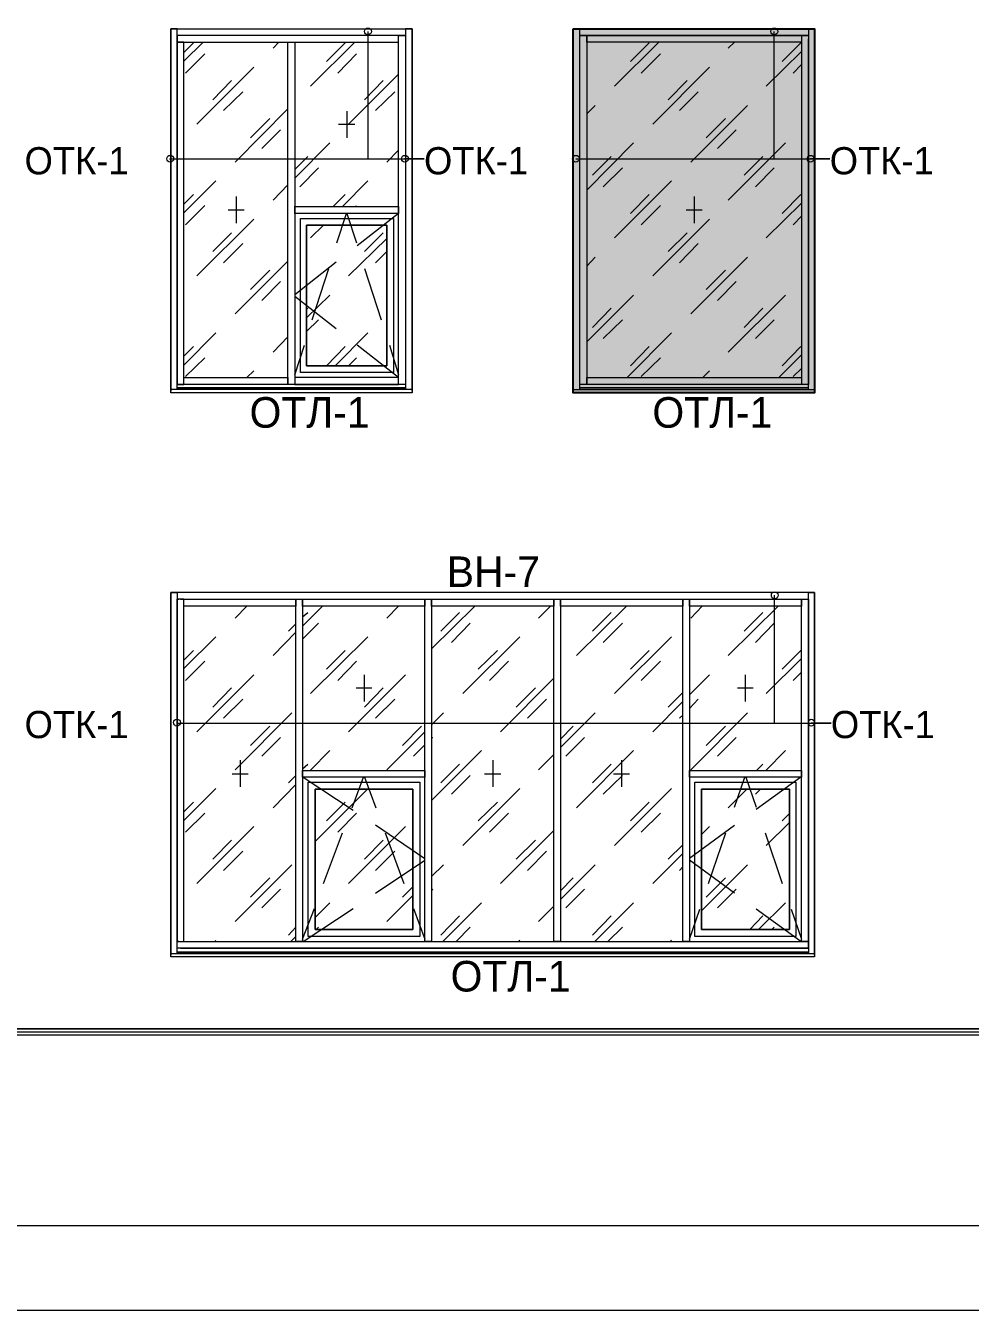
# Model space of a CAD drawing. Header units: millimetres. Extents: x 2294 to 908349, y -83289 to 219220.
# Drawn here: x 378818 to 385854, y 112340 to 121908 of the extents above; entities that cross this region are included whole.
import ezdxf

# ---------------------------------------------------------------- set-up
doc = ezdxf.new("R2010")
doc.units = ezdxf.units.MM
doc.layers.add('PDF _Геометрия', color=7, linetype='Continuous')
doc.layers.add('PDF _Текст', color=7, linetype='Continuous')

msp = doc.modelspace()

# ---------------------------------------------------------------- hatches: boundary and pattern name
at = {"transparency": 33554551}
h = msp.add_hatch(color=3, dxfattribs=at)
h.dxf.hatch_style = 1
h.paths.add_polyline_path([(382895.5869432986, 121885.7963852147), (384694.6373215392, 121885.7963852147), (384694.6373215392, 119172.4051088579), (382895.5869432986, 119172.4051088579)])

# ---------------------------------------------------------------- linework, layer by layer
msp.add_lwpolyline([(382895.5869432986, 121885.7963852147), (384694.6373215392, 121885.7963852147), (384694.6373215392, 119172.4051088579), (382895.5869432986, 119172.4051088579)], close=True)
at = {"layer": 'PDF _Геометрия', "lineweight": 9}
for points in [[(355033.5879090168, 114435.6112894472), (388559.4208399672, 114435.6112894472), (388559.4208399672, 128188.8222986218), (388559.4208399672, 114435.6112894472), (388580.5861385334, 114435.6112894472), (388580.5861385334, 128188.8222986218), (388580.5861385334, 114435.6112894472), (398096.5043744911, 114435.6112894472), (398096.5043744911, 117686.6011494184), (400196.1019923892, 117686.6011494184), (400196.1019923892, 114435.6112894472), (400792.9634119924, 114435.6112894472), (400792.9634119924, 117686.6011494184), (402194.1061771605, 117686.6011494184), (402194.1061771605, 114435.6112894472), (418173.9065956399, 114435.6112894472)], [(379945.1443229839, 119197.8034671387), (379945.1443229839, 119261.299362842), (379945.1443229839, 120535.4503366062), (379945.1443229839, 119235.9010045603), (379995.9410395473, 119235.9010045603), (379995.9410395473, 120535.4503366062), (379995.9410395473, 121784.2029520907), (379945.1443229839, 121784.2029520907), (379945.1443229839, 120535.4503366062), (379945.1443229839, 121809.6013103714), (379945.1443229839, 121885.7963852147), (379898.5806661379, 121885.7963852147), (379898.5806661379, 121809.6013103714), (379898.5806661379, 120535.4503366062), (379898.5806661379, 119261.299362842), (379898.5806661379, 119185.1042879988), (379898.5806661379, 121885.7963852147), (381697.6310443748, 121885.7963852147), (381697.6310443748, 119185.1042879988), (381697.6310443748, 119261.299362842), (381697.6310443748, 120535.4503366062), (381697.6310443748, 121809.6013103714), (381697.6310443748, 121885.7963852147), (381646.8343278132, 121885.7963852147), (381646.8343278132, 121809.6013103714), (381646.8343278132, 120535.4503366062), (381646.8343278132, 119261.299362842), (381646.8343278132, 119197.8034671387)], [(381596.0376112517, 119286.6977211228), (380821.3876836803, 119286.6977211228), (380821.3876836803, 119235.9010045603), (381596.0376112517, 119235.9010045603), (381596.0376112517, 120535.4503366062), (381596.0376112517, 121809.6013103714), (381596.0376112517, 121834.9996686522), (381646.8343278132, 121834.9996686522), (381646.8343278132, 121809.6013103714), (381646.8343278132, 120535.4503366062), (381646.8343278132, 119235.9010045603), (381596.0376112517, 119235.9010045603), (381596.0376112517, 119286.6977211228), (381287.024252167, 119527.9821247924)], [(381367.452386722, 121864.6310866466), (381367.452386722, 120916.4257108215), (381786.5252983589, 120916.4257108215), (381638.3682083879, 120916.4257108215)], [(384694.6373215355, 119180.8712282851), (384694.6373215355, 119172.4051088579), (382895.5869432986, 119172.4051088579), (382895.5869432986, 119197.8034671387), (384694.6373215355, 119197.8034671387), (384694.6373215355, 119261.299362842), (384694.6373215355, 121809.6013103714), (384694.6373215355, 121885.7963852147), (384648.0736646894, 121885.7963852147), (384648.0736646894, 121809.6013103714)], [(382946.3836598601, 119197.8034671387), (382946.3836598601, 119261.299362842), (382946.3836598601, 121809.6013103714), (382946.3836598601, 121885.7963852147), (382895.5869432986, 121885.7963852147), (382895.5869432986, 121809.6013103714), (382895.5869432986, 119261.299362842), (382895.5869432986, 119185.1042879988), (382895.5869432986, 121885.7963852147), (384694.6373215355, 121885.7963852147), (384694.6373215355, 119185.1042879988)], [(384648.0736646894, 119235.9010045603), (382946.3836598601, 119235.9010045603), (382946.3836598601, 121809.6013103714), (382946.3836598601, 121834.9996686522), (382997.1803764235, 121834.9996686522), (382997.1803764235, 121809.6013103714), (382997.1803764235, 119235.9010045603), (382946.3836598601, 119235.9010045603)], [(384389.8570221644, 121864.6310866466), (384389.8570221644, 120916.4257108215), (384808.9299338013, 120916.4257108215), (384665.005903542, 120916.4257108215)], [(384597.2769481279, 121834.9996686522), (384648.0736646894, 121834.9996686522)], [(384597.2769481279, 121834.9996686522), (384597.2769481279, 121809.6013103714)], [(384597.2769481279, 121809.6013103714), (384597.2769481279, 119235.9010045603)], [(384648.0736646894, 119197.8034671387), (384648.0736646894, 119261.299362842), (384648.0736646894, 121809.6013103714), (384648.0736646894, 119235.9010045603)], [(379995.9410395473, 121644.511981545), (380139.8650698084, 121784.2029520907)], [(379995.9410395473, 121708.0078772474), (380067.9030546769, 121779.9698923761)], [(380660.5314145684, 121741.8723549545), (380702.8620117027, 121784.2029520907)], [(380939.9133556597, 121458.2573541505), (381270.0920133125, 121784.2029520907)], [(381058.4390276372, 121640.2789218305), (381198.1299981829, 121779.9698923761)], [(383204.6003023833, 121458.2573541505), (383534.7789600361, 121784.2029520907)], [(383323.1259743609, 121640.2789218305), (383462.8169449065, 121779.9698923761)], [(384051.2122450862, 121741.8723549545), (384097.7759019323, 121784.2029520907)], [(384334.8272458892, 121458.2573541505), (384597.2769481279, 121716.4739966737)], [(384453.3529178668, 121640.2789218305), (384593.0438884124, 121779.9698923761)], [(380008.6402186882, 121555.6177275609), (380152.5642489493, 121699.5417578202)], [(381143.1002219077, 121555.6177275609), (381282.7911924534, 121699.5417578202)], [(383403.5541089196, 121555.6177275609), (383547.478139177, 121699.5417578202)], [(384533.7810524255, 121555.6177275609), (384597.2769481279, 121619.1136232633)], [(380093.3014129587, 121174.6423533456), (380516.6073843073, 121597.9483246962)], [(381223.5283564646, 121174.6423533456), (381596.0376112517, 121547.1516081337)], [(383488.2153031882, 121174.6423533456), (383911.5212745406, 121597.9483246962)], [(380211.8270849362, 121356.6639210265), (380351.5180554818, 121500.5879512848)], [(380292.2552194949, 121276.2357864697), (380436.1792497523, 121415.9267570153)], [(381342.0540284403, 121356.6639210265), (381481.7449989859, 121500.5879512848)], [(381422.482162999, 121276.2357864697), (381566.4061932582, 121415.9267570153)], [(383602.5079154521, 121356.6639210265), (383746.4319457132, 121500.5879512848)], [(383687.1691097226, 121276.2357864697), (383826.8600802682, 121415.9267570153)], [(380376.9164137617, 120891.0273525408), (380770.5909671187, 121288.9349656105)], [(381210.8291773237, 121272.002726756), (381210.8291773237, 121073.0489202216)], [(382997.1803764235, 121250.8374281889), (383060.6762721259, 121314.3333238913)], [(383771.8303039949, 120891.0273525408), (384195.1362753436, 121314.3333238913)], [(380491.2090260275, 121073.0489202216), (380635.1330562886, 121216.9729504809)], [(380575.8702202979, 120992.6207856648), (380715.5611908436, 121132.3117562104)], [(381147.3332816213, 121174.6423533456), (381270.0920133125, 121174.6423533456)], [(383886.1229162589, 121073.0489202216), (384030.0469465163, 121216.9729504809)], [(383970.7841105275, 120992.6207856648), (384110.4750810731, 121132.3117562104)], [(380821.3876836803, 120772.5016805623), (381083.8373859189, 121034.9513828)], [(382997.1803764235, 120683.6074265791), (383344.2912729289, 121034.9513828)], [(384051.2122450862, 120607.4123517359), (384478.7512761466, 121034.9513828)], [(381507.1433572676, 120891.0273525408), (381596.0376112517, 120979.9216065239)], [(379890.1145467106, 120916.4257108215), (381786.5252983589, 120916.4257108215)], [(380821.3876836803, 120835.9975762656), (380918.7480570916, 120933.357949676)], [(380859.485221101, 120709.0057848599), (380999.1761916466, 120848.6967554055)], [(382916.7522418648, 120916.4257108215), (384808.9299338013, 120916.4257108215)], [(383039.5109735578, 120793.6669791304), (383179.2019441035, 120933.357949676)], [(383119.9391081128, 120709.0057848599), (383263.8631383739, 120848.6967554055)], [(384169.7379170619, 120793.6669791304), (384309.4288876075, 120933.357949676)], [(384254.3991113342, 120709.0057848599), (384394.0900818799, 120848.6967554055)], [(379995.9410395473, 120514.2850380391), (380232.9923835043, 120751.3363819951)], [(381176.9646996148, 120560.848694887), (381367.452386722, 120751.3363819951)], [(383204.6003023833, 120328.0304106446), (383627.9062737338, 120751.3363819951)], [(380660.5314145684, 120607.4123517359), (380770.5909671187, 120721.7049640007)], [(379995.9410395473, 120577.7809337415), (380067.9030546769, 120649.7429488711)], [(380008.6402186882, 120425.3907840559), (380152.5642489493, 120569.3148143142)], [(380385.3825331908, 120637.0437697303), (380385.3825331908, 120438.0899631958)], [(381109.2357441988, 120560.848694887), (381198.1299981829, 120649.7429488711)], [(381278.5581327379, 120560.848694887), (381282.7911924534, 120569.3148143142)], [(383323.1259743609, 120510.0519783255), (383462.8169449065, 120649.7429488711)], [(383403.5541089196, 120425.3907840559), (383547.478139177, 120569.3148143142)], [(383797.2286622748, 120637.0437697303), (383797.2286622748, 120438.0899631958)], [(384334.8272458892, 120328.0304106446), (384597.2769481279, 120586.2470531678)], [(384453.3529178668, 120510.0519783255), (384593.0438884124, 120649.7429488711)], [(380093.3014129587, 120044.4154098397), (380516.6073843073, 120467.7213811902)], [(380326.1196972001, 120535.4503366062), (380444.6453691795, 120535.4503366062)], [(381134.6341024805, 120289.932873223), (381206.5961176101, 120510.0519783255)], [(381210.8291773237, 120510.0519783255), (381282.7911924534, 120289.932873223)], [(381596.0376112517, 120510.0519783255), (381287.024252167, 120268.7675746558)], [(383488.2153031882, 120044.4154098397), (383911.5212745406, 120467.7213811902)], [(383737.965826286, 120535.4503366062), (383856.4914982617, 120535.4503366062)], [(384533.7810524255, 120425.3907840559), (384597.2769481279, 120488.8866797583)], [(380211.8270849362, 120226.4369775206), (380351.5180554818, 120366.1279480662)], [(380939.9133556597, 120328.0304106446), (381037.2737290692, 120421.1577243414)], [(381342.0540284403, 120226.4369775206), (381481.7449989859, 120366.1279480662)], [(383602.5079154521, 120226.4369775206), (383746.4319457132, 120366.1279480662)], [(380292.2552194949, 120141.7757832501), (380436.1792497523, 120285.6998135103)], [(381223.5283564646, 120044.4154098397), (381507.1433572676, 120323.797350931)], [(383687.1691097226, 120141.7757832501), (383826.8600802682, 120285.6998135103)], [(381422.482162999, 120141.7757832501), (381507.1433572676, 120226.4369775206)], [(382997.1803764235, 120116.3774249693), (383060.6762721259, 120184.1063803853)], [(383771.8303039949, 119760.8004090348), (384195.1362753436, 120184.1063803853)], [(380376.9164137617, 119760.8004090348), (380770.5909671187, 120154.474962391)], [(380491.2090260275, 119942.8219767157), (380635.1330562886, 120086.746006975)], [(381130.4010427669, 120146.0088429647), (380821.3876836803, 119904.7244392941)], [(380952.6125348005, 119718.4698119005), (381075.3712664898, 120099.4451861158)], [(381342.0540284403, 120099.4451861158), (381464.8127601333, 119718.4698119005)], [(383886.1229162589, 119942.8219767157), (384030.0469465163, 120086.746006975)], [(380575.8702202979, 119862.3938421588), (380715.5611908436, 120002.0848127045)], [(383970.7841105275, 119862.3938421588), (384110.4750810731, 120002.0848127045)], [(381130.4010427669, 119650.7408564845), (380821.3876836803, 119892.0252601542)], [(380910.2819376644, 119731.1689910404), (381083.8373859189, 119900.4913795805)], [(382997.1803764235, 119553.3804830732), (383344.2912729289, 119900.4913795805)], [(384051.2122450862, 119477.1854082299), (384478.7512761466, 119900.4913795805)], [(380910.2819376644, 119794.6648867428), (380918.7480570916, 119803.1310061701)], [(383039.5109735578, 119659.2069759108), (383179.2019441035, 119803.1310061701)], [(384169.7379170619, 119659.2069759108), (384309.4288876075, 119803.1310061701)], [(380910.2819376644, 119629.5755579164), (380999.1761916466, 119718.4698119005)], [(383119.9391081128, 119578.7788413549), (383263.8631383739, 119718.4698119005)], [(384254.3991113342, 119578.7788413549), (384394.0900818799, 119718.4698119005)], [(379995.9410395473, 119379.8250348195), (380232.9923835043, 119621.1094384892)], [(381121.9349233396, 119375.5919751059), (381367.452386722, 119621.1094384892)], [(383297.7276160792, 119286.6977211228), (383627.9062737338, 119621.1094384892)], [(379995.9410395473, 119447.5539902365), (380067.9030546769, 119519.5160053652)], [(380660.5314145684, 119477.1854082299), (380770.5909671187, 119591.4780204948)], [(380821.3876836803, 119307.8630196908), (380893.3496988099, 119527.9821247924)], [(381058.4390276372, 119375.5919751059), (381198.1299981829, 119519.5160053652)], [(381528.3086558357, 119527.9821247924), (381596.0376112517, 119307.8630196908)], [(383323.1259743609, 119375.5919751059), (383462.8169449065, 119519.5160053652)], [(384453.3529178668, 119375.5919751059), (384593.0438884124, 119519.5160053652)], [(380008.6402186882, 119295.16384055), (380152.5642489493, 119434.8548110956)], [(381223.5283564646, 119375.5919751059), (381282.7911924534, 119434.8548110956)], [(383403.5541089196, 119295.16384055), (383547.478139177, 119434.8548110956)], [(384427.9545595851, 119286.6977211228), (384597.2769481279, 119456.0201096628)], [(380465.8106677458, 119286.6977211228), (380516.6073843073, 119337.4944376843)], [(383860.7245579772, 119286.6977211228), (383911.5212745406, 119337.4944376843)], [(384533.7810524255, 119295.16384055), (384597.2769481279, 119354.4266765388)], [(381646.8343278132, 119235.9010045603), (379945.1443229839, 119235.9010045603)], [(384648.0736646894, 119235.9010045603), (384597.2769481279, 119235.9010045603)], [(384694.6373215355, 119235.9010045603), (384694.6373215355, 119210.5026462795), (384694.6373215355, 119197.8034671387), (384694.6373215355, 119172.4051088579)], [(381697.6310443748, 119202.0365268523), (381697.6310443748, 119197.8034671387), (379898.5806661379, 119197.8034671387), (379898.5806661379, 119202.0365268523)], [(381697.6310443748, 119197.8034671387), (381697.6310443748, 119172.4051088579), (379898.5806661379, 119172.4051088579), (379898.5806661379, 119197.8034671387)], [(379898.5806661379, 119172.4051088579), (379898.5806661379, 119180.8712282851)], [(381646.8343278132, 119210.5026462795), (379945.1443229839, 119210.5026462795), (381646.8343278132, 119210.5026462795)], [(381646.8343278132, 119210.5026462795), (379945.1443229839, 119210.5026462795)], [(381697.6310443748, 119180.8712282851), (381697.6310443748, 119172.4051088579)], [(382895.5869432986, 119172.4051088579), (382895.5869432986, 119180.8712282851)], [(384648.0736646894, 119210.5026462795), (382946.3836598601, 119210.5026462795), (384648.0736646894, 119210.5026462795)], [(384648.0736646894, 119210.5026462795), (382946.3836598601, 119210.5026462795)], [(379970.5426812656, 115087.5024853265), (380855.2521613892, 115087.5024853265), (381816.1567163561, 115087.5024853265), (382777.0612713192, 115087.5024853265), (383737.965826286, 115087.5024853265), (384622.6753064077, 115087.5024853265), (384648.0736646894, 115087.5024853265), (384597.2769481279, 115087.5024853265), (384597.2769481279, 116336.2551008109), (384597.2769481279, 117635.8044328559), (384648.0736646894, 117635.8044328559), (384648.0736646894, 116336.2551008109), (384648.0736646894, 117610.4060745751), (384648.0736646894, 117686.6011494184), (384694.6373215355, 117686.6011494184), (384694.6373215355, 117610.4060745751), (384694.6373215355, 116336.2551008109), (384694.6373215355, 115062.1041270457), (384694.6373215355, 114985.9090522025), (384694.6373215355, 117686.6011494184), (379898.5806661379, 117686.6011494184), (379898.5806661379, 114985.9090522025), (379898.5806661379, 115062.1041270457), (379898.5806661379, 116336.2551008109), (379898.5806661379, 117610.4060745751), (379898.5806661379, 117686.6011494184), (379945.1443229839, 117686.6011494184), (379945.1443229839, 117610.4060745751), (379945.1443229839, 116336.2551008109), (379945.1443229839, 115087.5024853265), (379995.9410395473, 115087.5024853265), (379995.9410395473, 116336.2551008109), (379995.9410395473, 117635.8044328559), (379945.1443229839, 117635.8044328559), (379957.8435021248, 117635.8044328559)], [(379970.5426812656, 117635.8044328559), (380855.2521613892, 117635.8044328559), (381816.1567163561, 117635.8044328559), (382777.0612713192, 117635.8044328559), (383737.965826286, 117635.8044328559), (384622.6753064077, 117635.8044328559), (384648.0736646894, 117635.8044328559), (384648.0736646894, 117686.6011494184), (384622.6753064077, 117686.6011494184), (383737.965826286, 117686.6011494184), (382777.0612713192, 117686.6011494184), (381816.1567163561, 117686.6011494184), (380855.2521613892, 117686.6011494184), (379970.5426812656, 117686.6011494184)], [(379945.1443229839, 114998.6082313433), (379945.1443229839, 115062.1041270457), (379945.1443229839, 116336.2551008109), (379945.1443229839, 117635.8044328559)], [(384394.0900818799, 117665.4358508503), (384394.0900818799, 116712.9974153116), (384817.3960532285, 116712.9974153116), (384669.2389632557, 116712.9974153116)], [(380376.9164137617, 117496.1134623103), (380465.8106677458, 117585.0077162944)], [(380880.6505196709, 117436.8506263215), (381028.8076096438, 117585.0077162944)], [(380880.6505196709, 117504.5795817375), (380918.7480570916, 117538.4440594455)], [(381507.1433572676, 117496.1134623103), (381596.0376112517, 117585.0077162944)], [(381841.5550746359, 117267.5282377815), (382163.2676128615, 117585.0077162944)], [(381909.2840300519, 117398.7530888999), (382048.9750005975, 117538.4440594455)], [(382637.3703007735, 117496.1134623103), (382726.2645547576, 117585.0077162944)], [(382920.9853015803, 117216.731521219), (383293.4945563674, 117585.0077162944)], [(383039.5109735578, 117398.7530888999), (383179.2019441035, 117538.4440594455)], [(383771.8303039949, 117496.1134623103), (383856.4914982617, 117585.0077162944)], [(384051.2122450862, 117216.731521219), (384423.7214998733, 117585.0077162944)], [(384169.7379170619, 117398.7530888999), (384309.4288876075, 117538.4440594455)], [(380774.8240268342, 117398.7530888999), (380829.8538031075, 117453.782865176)], [(380880.6505196709, 117339.4902529111), (380999.1761916466, 117458.0159248887)], [(381989.7121646069, 117314.0918946303), (382129.4031351525, 117458.0159248887)], [(383119.9391081128, 117314.0918946303), (383263.8631383739, 117458.0159248887)], [(384254.3991113342, 117314.0918946303), (384394.0900818799, 117458.0159248887)], [(379995.9410395473, 117119.3711478086), (380232.9923835043, 117356.4224917646)], [(380660.5314145684, 117216.731521219), (380829.8538031075, 117390.2869694736)], [(380939.9133556597, 116933.1165204151), (381367.452386722, 117356.4224917646)], [(382074.3733588774, 116933.1165204151), (382497.6793302279, 117356.4224917646)], [(383204.6003023833, 116933.1165204151), (383627.9062737338, 117356.4224917646)], [(379995.9410395473, 117182.867043511), (380067.9030546769, 117254.8290586406)], [(381058.4390276372, 117115.138088095), (381198.1299981829, 117254.8290586406)], [(382188.6659711432, 117115.138088095), (382332.5900014006, 117254.8290586406)], [(383323.1259743609, 117115.138088095), (383462.8169449065, 117254.8290586406)], [(384453.3529178668, 117115.138088095), (384593.0438884124, 117254.8290586406)], [(380008.6402186882, 117030.4768938245), (380152.5642489493, 117174.4009240847)], [(381143.1002219077, 117030.4768938245), (381282.7911924534, 117174.4009240847)], [(382273.3271654136, 117030.4768938245), (382413.0181359593, 117174.4009240847)], [(383403.5541089196, 117030.4768938245), (383547.478139177, 117174.4009240847)], [(384334.8272458892, 116933.1165204151), (384597.2769481279, 117195.5662226519)], [(380093.3014129587, 116649.5015196092), (380516.6073843073, 117072.8074909607)], [(381223.5283564646, 116649.5015196092), (381646.8343278132, 117072.8074909607)], [(381337.8209687285, 117072.8074909607), (381337.8209687285, 116873.8536844254)], [(382353.7552999686, 116649.5015196092), (382751.6629130375, 117047.409132679)], [(383763.3641845658, 116924.6504009878), (383911.5212745406, 117072.8074909607)], [(384178.204036491, 117072.8074909607), (384178.204036491, 116873.8536844254)], [(384533.7810524255, 117030.4768938245), (384597.2769481279, 117093.9727895278)], [(380211.8270849362, 116831.523087291), (380351.5180554818, 116975.4471175494)], [(381278.5581327379, 116975.4471175494), (381397.0838047192, 116975.4471175494)], [(381342.0540284403, 116831.523087291), (381481.7449989859, 116975.4471175494)], [(382472.2809719462, 116831.523087291), (382616.2050022073, 116975.4471175494)], [(383602.5079154521, 116831.523087291), (383712.5674680043, 116941.5826398414)], [(384118.9412005004, 116975.4471175494), (384237.4668724779, 116975.4471175494)], [(380292.2552194949, 116751.0949527333), (380436.1792497523, 116890.7859232789)], [(381422.482162999, 116751.0949527333), (381566.4061932582, 116890.7859232789)], [(382556.9421662185, 116751.0949527333), (382696.6331367642, 116890.7859232789)], [(383488.2153031882, 116649.5015196092), (383712.5674680043, 116873.8536844254)], [(383763.3641845658, 116823.0569678638), (383826.8600802682, 116890.7859232789)], [(380376.9164137617, 116365.8865188053), (380800.2223851141, 116789.1924901549)], [(381841.5550746359, 116700.2982361717), (381930.44932862, 116789.1924901549)], [(382802.459629599, 116530.9758476317), (383060.6762721259, 116789.1924901549)], [(383687.1691097226, 116751.0949527333), (383712.5674680043, 116772.2602513013)], [(383771.8303039949, 116365.8865188053), (384195.1362753436, 116789.1924901549)], [(379945.1443229839, 116712.9974153116), (384817.3960532285, 116712.9974153116)], [(380491.2090260275, 116547.9080864852), (380635.1330562886, 116691.8321167454)], [(381507.1433572676, 116365.8865188053), (381790.7583580744, 116649.5015196092)], [(381625.669029247, 116547.9080864852), (381765.3599997927, 116691.8321167454)], [(382802.459629599, 116594.4717433341), (382895.5869432986, 116691.8321167454)], [(383886.1229162589, 116547.9080864852), (384030.0469465163, 116691.8321167454)], [(380575.8702202979, 116467.4799519293), (380715.5611908436, 116607.1709224749)], [(381706.0971638039, 116467.4799519293), (381790.7583580744, 116552.1411461998)], [(381841.5550746359, 116602.9378627613), (381850.0211940613, 116607.1709224749)], [(382840.5571670216, 116467.4799519293), (382980.2481375672, 116607.1709224749)], [(383970.7841105275, 116467.4799519293), (384110.4750810731, 116607.1709224749)], [(380935.6802959442, 116361.6534590917), (381083.8373859189, 116509.8105490636)], [(381841.5550746359, 116137.3012942756), (382214.064329423, 116509.8105490636)], [(382637.3703007735, 116365.8865188053), (382751.6629130375, 116480.1791310692)], [(382920.9853015803, 116082.2715180004), (383344.2912729289, 116509.8105490636)], [(384330.5941861775, 116361.6534590917), (384478.7512761466, 116509.8105490636)], [(380415.0139511842, 116437.8485339349), (380415.0139511842, 116238.8947273996)], [(380880.6505196709, 116374.3526382325), (380918.7480570916, 116408.2171159396)], [(381909.2840300519, 116268.526145394), (382048.9750005975, 116408.2171159396)], [(382298.7255236953, 116437.8485339349), (382298.7255236953, 116238.8947273996)], [(383039.5109735578, 116268.526145394), (383179.2019441035, 116408.2171159396)], [(383255.3970189448, 116437.8485339349), (383255.3970189448, 116238.8947273996)], [(384262.8652307596, 116361.6534590917), (384309.4288876075, 116408.2171159396)], [(379970.5426812656, 115036.705768765), (380855.2521613892, 115036.705768765), (381816.1567163561, 115036.705768765), (382777.0612713192, 115036.705768765), (383737.965826286, 115036.705768765), (384622.6753064077, 115036.705768765), (384648.0736646894, 115036.705768765), (384648.0736646894, 115087.5024853265), (384648.0736646894, 116336.2551008109), (384648.0736646894, 115062.1041270457), (384648.0736646894, 114998.6082313433)], [(380355.7511151973, 116336.2551008109), (380474.276787173, 116336.2551008109)], [(380660.5314145684, 116082.2715180004), (380829.8538031075, 116255.826966254)], [(380774.8240268342, 116268.526145394), (380829.8538031075, 116323.55592167)], [(380884.8835793827, 116310.8567425301), (381257.3928341735, 116065.3392791459)], [(381248.9267147444, 116082.2715180004), (381333.5879090168, 116310.8567425301)], [(381342.0540284403, 116310.8567425301), (381426.7152227126, 116082.2715180004)], [(381989.7121646069, 116183.8649511244), (382129.4031351525, 116323.55592167)], [(382235.229627993, 116336.2551008109), (382357.9883596823, 116336.2551008109)], [(383119.9391081128, 116183.8649511244), (383263.8631383739, 116323.55592167)], [(383196.1341829561, 116336.2551008109), (383314.6598549355, 116336.2551008109)], [(384097.7759019323, 116086.504577714), (384173.9709767755, 116310.8567425301)], [(384182.4370962027, 116310.8567425301), (384258.632171046, 116086.504577714)], [(384593.0438884124, 116310.8567425301), (384258.632171046, 116069.5723388596)], [(379995.9410395473, 115989.1442043027), (380232.9923835043, 116226.1955482597)], [(380973.7778333668, 115832.5209949035), (381363.2193270102, 116221.962488546)], [(382074.3733588774, 115802.8895769091), (382497.6793302279, 116226.1955482597)], [(383204.6003023833, 115802.8895769091), (383627.9062737338, 116226.1955482597)], [(384051.2122450862, 116082.2715180004), (384190.9032156318, 116221.962488546)], [(384254.3991113342, 116183.8649511244), (384292.4966487549, 116221.962488546)], [(379995.9410395473, 116052.6401000051), (380067.9030546769, 116124.6021151356)], [(381058.4390276372, 115984.91114459), (381198.1299981829, 116124.6021151356)], [(382188.6659711432, 115984.91114459), (382332.5900014006, 116124.6021151356)], [(383323.1259743609, 115984.91114459), (383462.8169449065, 116124.6021151356)], [(380008.6402186882, 115900.2499503195), (380152.5642489493, 116044.1739805788)], [(381143.1002219077, 115900.2499503195), (381282.7911924534, 116044.1739805788)], [(382273.3271654136, 115900.2499503195), (382413.0181359593, 116044.1739805788)], [(383403.5541089196, 115900.2499503195), (383547.478139177, 116044.1739805788)], [(384334.8272458892, 115802.8895769091), (384508.3826941438, 115972.2119654492)], [(384453.3529178668, 115984.91114459), (384508.3826941438, 116039.9409208652)], [(380093.3014129587, 115519.2745761042), (380516.6073843073, 115942.5805474548)], [(381037.2737290692, 115519.2745761042), (381176.9646996148, 115896.0168906059)], [(381223.5283564646, 115519.2745761042), (381646.8343278132, 115942.5805474548)], [(381422.482162999, 115955.2797265956), (381790.7583580744, 115705.5292034987)], [(381494.4441781268, 115896.0168906059), (381634.1351486724, 115519.2745761042)], [(382353.7552999686, 115519.2745761042), (382751.6629130375, 115912.9491294594)], [(384097.7759019323, 115951.0466668811), (383763.3641845658, 115705.5292034987)], [(383852.2584385499, 115883.3177114651), (383911.5212745406, 115942.5805474548)], [(383903.0551551115, 115519.2745761042), (384034.2800062299, 115896.0168906059)], [(384326.361126462, 115896.0168906059), (384453.3529178668, 115519.2745761042)], [(380211.8270849362, 115701.2961437851), (380351.5180554818, 115840.9871143308)], [(381342.0540284403, 115701.2961437851), (381481.7449989859, 115840.9871143308)], [(382472.2809719462, 115701.2961437851), (382616.2050022073, 115840.9871143308)], [(383602.5079154521, 115701.2961437851), (383712.5674680043, 115807.1226366227)], [(380292.2552194949, 115616.6349495146), (380436.1792497523, 115760.5589797739)], [(381422.482162999, 115616.6349495146), (381566.4061932582, 115760.5589797739)], [(381422.482162999, 115447.3125609746), (381790.7583580744, 115692.8300243579)], [(382556.9421662185, 115616.6349495146), (382696.6331367642, 115760.5589797739)], [(383488.2153031882, 115519.2745761042), (383712.5674680043, 115743.6267409194)], [(384097.7759019323, 115447.3125609746), (383763.3641845658, 115692.8300243579)], [(380376.9164137617, 115235.6595752994), (380800.2223851141, 115658.9655466499)], [(381841.5550746359, 115570.0712926658), (381930.44932862, 115658.9655466499)], [(382802.459629599, 115400.7489041258), (383060.6762721259, 115658.9655466499)], [(383687.1691097226, 115616.6349495146), (383712.5674680043, 115642.0333077954)], [(383852.2584385499, 115316.0877098553), (384195.1362753436, 115658.9655466499)], [(380491.2090260275, 115417.6811429802), (380635.1330562886, 115561.6051732395)], [(381625.669029247, 115417.6811429802), (381701.8641040903, 115493.8762178225)], [(382802.459629599, 115464.2447998291), (382895.5869432986, 115561.6051732395)], [(383886.1229162589, 115417.6811429802), (384030.0469465163, 115561.6051732395)], [(380575.8702202979, 115337.2530084234), (380715.5611908436, 115476.943978969)], [(381507.1433572676, 115235.6595752994), (381701.8641040903, 115430.3803221202)], [(381841.5550746359, 115468.4778595418), (381850.0211940613, 115476.943978969)], [(382840.5571670216, 115337.2530084234), (382980.2481375672, 115476.943978969)], [(383970.7841105275, 115337.2530084234), (384110.4750810731, 115476.943978969)], [(380880.6505196709, 115104.434724181), (380969.5447736531, 115333.0199487107)], [(380884.8835793827, 115087.5024853265), (381257.3928341735, 115333.0199487107)], [(380973.7778333668, 115265.2909932937), (381083.8373859189, 115375.350545845)], [(381706.0971638039, 115333.0199487107), (381790.7583580744, 115104.434724181)], [(381926.2162689045, 115087.5024853265), (382214.064329423, 115375.350545845)], [(382637.3703007735, 115235.6595752994), (382751.6629130375, 115349.9521875642)], [(383056.4432124104, 115087.5024853265), (383344.2912729289, 115375.350545845)], [(383763.3641845658, 115104.434724181), (383839.5592594091, 115328.7868889961)], [(384593.0438884124, 115087.5024853265), (384258.632171046, 115328.7868889961)], [(384275.5644098986, 115176.3967393097), (384478.7512761466, 115375.350545845)], [(384521.0818732847, 115328.7868889961), (384597.2769481279, 115104.434724181)], [(381909.2840300519, 115134.0661421753), (382048.9750005975, 115277.9901724346)], [(383039.5109735578, 115134.0661421753), (383179.2019441035, 115277.9901724346)], [(384212.0685141962, 115176.3967393097), (384309.4288876075, 115277.9901724346)], [(380774.8240268342, 115134.0661421753), (380829.8538031075, 115193.3289781651)], [(380791.7562656868, 115087.5024853265), (380829.8538031075, 115125.6000227481)], [(380982.243952794, 115176.3967393097), (380999.1761916466, 115193.3289781651)], [(382023.5766423158, 115087.5024853265), (382129.4031351525, 115193.3289781651)], [(383153.8035858218, 115087.5024853265), (383263.8631383739, 115193.3289781651)], [(384377.1578430235, 115176.3967393097), (384394.0900818799, 115193.3289781651)], [(379957.8435021248, 115087.5024853265), (379945.1443229839, 115087.5024853265)], [(384648.0736646894, 115036.705768765), (379945.1443229839, 115036.705768765)], [(384648.0736646894, 115007.0743507706), (379945.1443229839, 115007.0743507706), (384648.0736646894, 115007.0743507706)], [(384648.0736646894, 115007.0743507706), (379945.1443229839, 115007.0743507706)], [(380228.7593237907, 115087.5024853265), (380232.9923835043, 115095.9686047537)], [(382489.2132108025, 115087.5024853265), (382497.6793302279, 115095.9686047537)], [(383619.4401543085, 115087.5024853265), (383627.9062737338, 115095.9686047537)], [(379898.5806661379, 114998.6082313433), (379898.5806661379, 114998.6082313433)], [(379898.5806661379, 114973.2098730616), (379898.5806661379, 114977.4429327762)], [(384694.6373215355, 114998.6082313433), (384694.6373215355, 114998.6082313433)], [(384694.6373215355, 114977.4429327762), (384694.6373215355, 114973.2098730616)], [(418051.1478639487, 112628.0947917812), (418051.1478639487, 114389.0476325983), (399192.866840288, 114389.0476325983), (313405.6786864176, 114389.0476325983)], [(355367.9996263813, 113038.7015839908), (355300.2706709672, 112970.9726285748), (388296.9711377285, 112970.9726285748), (388225.0091225989, 112899.0106134452)], [(314235.3583902642, 112340.2467312627), (417962.2536099646, 112340.2467312627)]]:
    msp.add_lwpolyline(points, dxfattribs=at)
for points in [[(380795.9893253986, 121834.9996686522), (379945.1443229839, 121834.9996686522), (379945.1443229839, 121784.2029520907), (380795.9893253986, 121784.2029520907), (381596.0376112517, 121784.2029520907), (381596.0376112517, 121834.9996686522), (380795.9893253986, 121834.9996686522), (379970.5426812656, 121834.9996686522), (379945.1443229839, 121834.9996686522), (379945.1443229839, 121885.7963852147), (379970.5426812656, 121885.7963852147), (380795.9893253986, 121885.7963852147), (381621.4359695315, 121885.7963852147), (381646.8343278132, 121885.7963852147), (381646.8343278132, 121834.9996686522), (381621.4359695315, 121834.9996686522)], [(382971.7820181418, 121834.9996686522), (382946.3836598601, 121834.9996686522), (382946.3836598601, 121885.7963852147), (382971.7820181418, 121885.7963852147), (384648.0736646894, 121885.7963852147), (384648.0736646894, 121834.9996686522)], [(384597.2769481279, 121784.2029520907), (382997.1803764235, 121784.2029520907), (382997.1803764235, 121834.9996686522), (384597.2769481279, 121834.9996686522)], [(380821.3876836803, 119235.9010045603), (380770.5909671187, 119235.9010045603), (379995.9410395473, 119235.9010045603), (379995.9410395473, 119286.6977211228), (380770.5909671187, 119286.6977211228), (380770.5909671187, 119235.9010045603), (380770.5909671187, 120535.4503366062), (380770.5909671187, 121784.2029520907), (380821.3876836803, 121784.2029520907), (380821.3876836803, 120535.4503366062)], [(381596.0376112517, 120510.0519783255), (380821.3876836803, 120510.0519783255), (380821.3876836803, 120560.848694887), (381596.0376112517, 120560.848694887)], [(380863.7182808165, 120471.9544409038), (381557.9400738291, 120471.9544409038), (381557.9400738291, 119324.7952585444), (380863.7182808165, 119324.7952585444)], [(381557.9400738291, 120471.9544409038), (381557.9400738291, 119324.7952585444), (380863.7182808165, 119324.7952585444), (380863.7182808165, 120471.9544409038)], [(381507.1433572676, 120421.1577243414), (380910.2819376644, 120421.1577243414), (380910.2819376644, 119375.5919751059), (381507.1433572676, 119375.5919751059)], [(380910.2819376644, 119375.5919751059), (380910.2819376644, 120421.1577243414), (381507.1433572676, 120421.1577243414), (381507.1433572676, 119375.5919751059)], [(384597.2769481279, 119235.9010045603), (382997.1803764235, 119235.9010045603), (382997.1803764235, 119286.6977211228), (384597.2769481279, 119286.6977211228)], [(380829.8538031075, 117585.0077162944), (379995.9410395473, 117585.0077162944), (379995.9410395473, 117635.8044328559), (380829.8538031075, 117635.8044328559)], [(380829.8538031075, 116336.2551008109), (380829.8538031075, 117635.8044328559), (380880.6505196709, 117635.8044328559), (380880.6505196709, 116336.2551008109), (380880.6505196709, 115087.5024853265), (380829.8538031075, 115087.5024853265)], [(381790.7583580744, 117585.0077162944), (380880.6505196709, 117585.0077162944), (380880.6505196709, 117635.8044328559), (381790.7583580744, 117635.8044328559)], [(381790.7583580744, 116336.2551008109), (381790.7583580744, 117635.8044328559), (381841.5550746359, 117635.8044328559), (381841.5550746359, 116336.2551008109), (381841.5550746359, 115087.5024853265), (381790.7583580744, 115087.5024853265)], [(382751.6629130375, 117585.0077162944), (381841.5550746359, 117585.0077162944), (381841.5550746359, 117635.8044328559), (382751.6629130375, 117635.8044328559)], [(382751.6629130375, 116336.2551008109), (382751.6629130375, 117635.8044328559), (382802.459629599, 117635.8044328559), (382802.459629599, 116336.2551008109), (382802.459629599, 115087.5024853265), (382751.6629130375, 115087.5024853265)], [(383712.5674680043, 117585.0077162944), (382802.459629599, 117585.0077162944), (382802.459629599, 117635.8044328559), (383712.5674680043, 117635.8044328559)], [(383712.5674680043, 116336.2551008109), (383712.5674680043, 117635.8044328559), (383763.3641845658, 117635.8044328559), (383763.3641845658, 116336.2551008109), (383763.3641845658, 115087.5024853265), (383712.5674680043, 115087.5024853265)], [(384597.2769481279, 117585.0077162944), (383763.3641845658, 117585.0077162944), (383763.3641845658, 117635.8044328559), (384597.2769481279, 117635.8044328559)], [(381790.7583580744, 116310.8567425301), (380880.6505196709, 116310.8567425301), (380880.6505196709, 116361.6534590917), (381790.7583580744, 116361.6534590917)], [(384597.2769481279, 116310.8567425301), (383763.3641845658, 116310.8567425301), (383763.3641845658, 116361.6534590917), (384597.2769481279, 116361.6534590917)], [(380922.9811168034, 116272.7592051085), (381752.6608206537, 116272.7592051085), (381752.6608206537, 115125.6000227481), (380922.9811168034, 115125.6000227481)], [(381752.6608206537, 116272.7592051085), (381752.6608206537, 115125.6000227481), (380922.9811168034, 115125.6000227481), (380922.9811168034, 116272.7592051085)], [(383801.4617219884, 116272.7592051085), (384554.9463509899, 116272.7592051085), (384554.9463509899, 115125.6000227481), (383801.4617219884, 115125.6000227481)], [(384554.9463509899, 116272.7592051085), (384554.9463509899, 115125.6000227481), (383801.4617219884, 115125.6000227481), (383801.4617219884, 116272.7592051085)], [(381701.8641040903, 116221.962488546), (380973.7778333668, 116221.962488546), (380973.7778333668, 115176.3967393097), (381701.8641040903, 115176.3967393097)], [(380973.7778333668, 115176.3967393097), (380973.7778333668, 116221.962488546), (381701.8641040903, 116221.962488546), (381701.8641040903, 115176.3967393097)], [(384508.3826941438, 116221.962488546), (383852.2584385499, 116221.962488546), (383852.2584385499, 115176.3967393097), (384508.3826941438, 115176.3967393097)], [(383852.2584385499, 115176.3967393097), (383852.2584385499, 116221.962488546), (384508.3826941438, 116221.962488546), (384508.3826941438, 115176.3967393097)], [(384694.6373215355, 114973.2098730616), (379898.5806661379, 114973.2098730616), (379898.5806661379, 114998.6082313433), (384694.6373215355, 114998.6082313433)], [(398096.5043744911, 114414.4459908791), (398096.5043744911, 114435.6112894472), (318603.8760145996, 114435.6112894472), (355012.4226104468, 114435.6112894472), (318603.8760145996, 114435.6112894472), (318603.8760145996, 114414.4459908791)], [(355033.5879090168, 114435.6112894472), (388559.4208399672, 114435.6112894472)]]:
    msp.add_lwpolyline(points, close=True, dxfattribs=at)
for points in [[(381342.0540284403, 121864.6310866466), (381342.0540284403, 121881.5633255001), (381350.5201478694, 121890.0294449273), (381367.452386722, 121890.0294449273)], [(381342.0540284403, 121864.6310866466), (381342.0540284403, 121881.5633255001), (381350.5201478694, 121890.0294449273), (381367.452386722, 121890.0294449273)], [(381367.452386722, 121839.2327283658), (381350.5201478694, 121839.2327283658), (381342.0540284403, 121851.9319075057), (381342.0540284403, 121864.6310866466)], [(381367.452386722, 121839.2327283658), (381350.5201478694, 121839.2327283658), (381342.0540284403, 121851.9319075057), (381342.0540284403, 121864.6310866466)], [(381367.452386722, 121890.0294449273), (381380.1515658628, 121890.0294449273), (381392.8507450037, 121881.5633255001), (381392.8507450037, 121864.6310866466)], [(381367.452386722, 121890.0294449273), (381380.1515658628, 121890.0294449273), (381392.8507450037, 121881.5633255001), (381392.8507450037, 121864.6310866466)], [(381392.8507450037, 121864.6310866466), (381392.8507450037, 121851.9319075057), (381380.1515658628, 121839.2327283658), (381367.452386722, 121839.2327283658)], [(381392.8507450037, 121864.6310866466), (381392.8507450037, 121851.9319075057), (381380.1515658628, 121839.2327283658), (381367.452386722, 121839.2327283658)], [(384368.6917235982, 121864.6310866466), (384368.6917235982, 121881.5633255001), (384377.1578430235, 121890.0294449273), (384394.0900818799, 121890.0294449273)], [(384368.6917235982, 121864.6310866466), (384368.6917235982, 121881.5633255001), (384377.1578430235, 121890.0294449273), (384394.0900818799, 121890.0294449273)], [(384394.0900818799, 121839.2327283658), (384377.1578430235, 121839.2327283658), (384368.6917235982, 121851.9319075057), (384368.6917235982, 121864.6310866466)], [(384394.0900818799, 121839.2327283658), (384377.1578430235, 121839.2327283658), (384368.6917235982, 121851.9319075057), (384368.6917235982, 121864.6310866466)], [(384394.0900818799, 121890.0294449273), (384406.7892610207, 121890.0294449273), (384419.4884401597, 121881.5633255001), (384419.4884401597, 121864.6310866466)], [(384394.0900818799, 121890.0294449273), (384406.7892610207, 121890.0294449273), (384419.4884401597, 121881.5633255001), (384419.4884401597, 121864.6310866466)], [(384419.4884401597, 121864.6310866466), (384419.4884401597, 121851.9319075057), (384406.7892610207, 121839.2327283658), (384394.0900818799, 121839.2327283658)], [(384419.4884401597, 121864.6310866466), (384419.4884401597, 121851.9319075057), (384406.7892610207, 121839.2327283658), (384394.0900818799, 121839.2327283658)], [(379868.9492481425, 120916.4257108215), (379868.9492481425, 120933.357949676), (379877.4153675698, 120941.8240691023), (379894.3476064224, 120941.8240691023)], [(379868.9492481425, 120916.4257108215), (379868.9492481425, 120933.357949676), (379877.4153675698, 120941.8240691023), (379894.3476064224, 120941.8240691023)], [(379894.3476064224, 120941.8240691023), (379907.0467855632, 120941.8240691023), (379919.7459647041, 120933.357949676), (379919.7459647041, 120916.4257108215)], [(379894.3476064224, 120941.8240691023), (379907.0467855632, 120941.8240691023), (379919.7459647041, 120933.357949676), (379919.7459647041, 120916.4257108215)], [(381617.2029098198, 120916.4257108215), (381617.2029098198, 120933.357949676), (381625.669029247, 120941.8240691023), (381642.6012681015, 120941.8240691023)], [(381617.2029098198, 120916.4257108215), (381617.2029098198, 120933.357949676), (381625.669029247, 120941.8240691023), (381642.6012681015, 120941.8240691023)], [(381642.6012681015, 120941.8240691023), (381655.3004472405, 120941.8240691023), (381667.9996263813, 120933.357949676), (381667.9996263813, 120916.4257108215)], [(381642.6012681015, 120941.8240691023), (381655.3004472405, 120941.8240691023), (381667.9996263813, 120933.357949676), (381667.9996263813, 120916.4257108215)], [(382891.3538835831, 120916.4257108215), (382891.3538835831, 120933.357949676), (382899.8200030122, 120941.8240691023), (382916.7522418648, 120941.8240691023)], [(382891.3538835831, 120916.4257108215), (382891.3538835831, 120933.357949676), (382899.8200030122, 120941.8240691023), (382916.7522418648, 120941.8240691023)], [(382916.7522418648, 120941.8240691023), (382929.4514210057, 120941.8240691023), (382942.1506001446, 120933.357949676), (382942.1506001446, 120916.4257108215)], [(382916.7522418648, 120941.8240691023), (382929.4514210057, 120941.8240691023), (382942.1506001446, 120933.357949676), (382942.1506001446, 120916.4257108215)], [(384639.6075452622, 120916.4257108215), (384639.6075452622, 120933.357949676), (384648.0736646894, 120941.8240691023), (384665.005903542, 120941.8240691023)], [(384639.6075452622, 120916.4257108215), (384639.6075452622, 120933.357949676), (384648.0736646894, 120941.8240691023), (384665.005903542, 120941.8240691023)], [(384665.005903542, 120941.8240691023), (384677.7050826829, 120941.8240691023), (384690.4042618237, 120933.357949676), (384690.4042618237, 120916.4257108215)], [(384665.005903542, 120941.8240691023), (384677.7050826829, 120941.8240691023), (384690.4042618237, 120933.357949676), (384690.4042618237, 120916.4257108215)], [(379894.3476064224, 120891.0273525408), (379877.4153675698, 120891.0273525408), (379868.9492481425, 120903.7265316807), (379868.9492481425, 120916.4257108215)], [(379894.3476064224, 120891.0273525408), (379877.4153675698, 120891.0273525408), (379868.9492481425, 120903.7265316807), (379868.9492481425, 120916.4257108215)], [(379919.7459647041, 120916.4257108215), (379919.7459647041, 120903.7265316807), (379907.0467855632, 120891.0273525408), (379894.3476064224, 120891.0273525408)], [(379919.7459647041, 120916.4257108215), (379919.7459647041, 120903.7265316807), (379907.0467855632, 120891.0273525408), (379894.3476064224, 120891.0273525408)], [(381642.6012681015, 120891.0273525408), (381625.669029247, 120891.0273525408), (381617.2029098198, 120903.7265316807), (381617.2029098198, 120916.4257108215)], [(381642.6012681015, 120891.0273525408), (381625.669029247, 120891.0273525408), (381617.2029098198, 120903.7265316807), (381617.2029098198, 120916.4257108215)], [(381667.9996263813, 120916.4257108215), (381667.9996263813, 120903.7265316807), (381655.3004472405, 120891.0273525408), (381642.6012681015, 120891.0273525408)], [(381667.9996263813, 120916.4257108215), (381667.9996263813, 120903.7265316807), (381655.3004472405, 120891.0273525408), (381642.6012681015, 120891.0273525408)], [(382916.7522418648, 120891.0273525408), (382899.8200030122, 120891.0273525408), (382891.3538835831, 120903.7265316807), (382891.3538835831, 120916.4257108215)], [(382916.7522418648, 120891.0273525408), (382899.8200030122, 120891.0273525408), (382891.3538835831, 120903.7265316807), (382891.3538835831, 120916.4257108215)], [(382942.1506001446, 120916.4257108215), (382942.1506001446, 120903.7265316807), (382929.4514210057, 120891.0273525408), (382916.7522418648, 120891.0273525408)], [(382942.1506001446, 120916.4257108215), (382942.1506001446, 120903.7265316807), (382929.4514210057, 120891.0273525408), (382916.7522418648, 120891.0273525408)], [(384665.005903542, 120891.0273525408), (384648.0736646894, 120891.0273525408), (384639.6075452622, 120903.7265316807), (384639.6075452622, 120916.4257108215)], [(384665.005903542, 120891.0273525408), (384648.0736646894, 120891.0273525408), (384639.6075452622, 120903.7265316807), (384639.6075452622, 120916.4257108215)], [(384690.4042618237, 120916.4257108215), (384690.4042618237, 120903.7265316807), (384677.7050826829, 120891.0273525408), (384665.005903542, 120891.0273525408)], [(384690.4042618237, 120916.4257108215), (384690.4042618237, 120903.7265316807), (384677.7050826829, 120891.0273525408), (384665.005903542, 120891.0273525408)], [(384372.9247833099, 117665.4358508503), (384372.9247833099, 117682.3680897048), (384381.390902739, 117690.8342091311), (384398.3231415916, 117690.8342091311)], [(384372.9247833099, 117665.4358508503), (384372.9247833099, 117682.3680897048), (384381.390902739, 117690.8342091311), (384398.3231415916, 117690.8342091311)], [(384398.3231415916, 117690.8342091311), (384411.0223207325, 117690.8342091311), (384423.7214998733, 117682.3680897048), (384423.7214998733, 117665.4358508503)], [(384398.3231415916, 117690.8342091311), (384411.0223207325, 117690.8342091311), (384423.7214998733, 117682.3680897048), (384423.7214998733, 117665.4358508503)], [(384398.3231415916, 117640.0374925695), (384381.390902739, 117640.0374925695), (384372.9247833099, 117652.7366717104), (384372.9247833099, 117665.4358508503)], [(384398.3231415916, 117640.0374925695), (384381.390902739, 117640.0374925695), (384372.9247833099, 117652.7366717104), (384372.9247833099, 117665.4358508503)], [(384423.7214998733, 117665.4358508503), (384423.7214998733, 117652.7366717104), (384411.0223207325, 117640.0374925695), (384398.3231415916, 117640.0374925695)], [(384423.7214998733, 117665.4358508503), (384423.7214998733, 117652.7366717104), (384411.0223207325, 117640.0374925695), (384398.3231415916, 117640.0374925695)], [(379919.7459647041, 116717.2304750262), (379919.7459647041, 116734.1627138797), (379928.2120841313, 116742.628833307), (379945.1443229839, 116742.628833307)], [(379919.7459647041, 116717.2304750262), (379919.7459647041, 116734.1627138797), (379928.2120841313, 116742.628833307), (379945.1443229839, 116742.628833307)], [(379945.1443229839, 116742.628833307), (379957.8435021248, 116742.628833307), (379970.5426812656, 116734.1627138797), (379970.5426812656, 116717.2304750262)], [(379945.1443229839, 116742.628833307), (379957.8435021248, 116742.628833307), (379970.5426812656, 116734.1627138797), (379970.5426812656, 116717.2304750262)], [(384648.0736646894, 116717.2304750262), (384648.0736646894, 116734.1627138797), (384656.5397841148, 116742.628833307), (384669.2389632557, 116742.628833307)], [(384648.0736646894, 116717.2304750262), (384648.0736646894, 116734.1627138797), (384656.5397841148, 116742.628833307), (384669.2389632557, 116742.628833307)], [(384669.2389632557, 116742.628833307), (384681.9381423965, 116742.628833307), (384694.6373215355, 116734.1627138797), (384694.6373215355, 116717.2304750262)], [(384669.2389632557, 116742.628833307), (384681.9381423965, 116742.628833307), (384694.6373215355, 116734.1627138797), (384694.6373215355, 116717.2304750262)], [(379945.1443229839, 116691.8321167454), (379928.2120841313, 116691.8321167454), (379919.7459647041, 116704.5312958853), (379919.7459647041, 116717.2304750262)], [(379945.1443229839, 116691.8321167454), (379928.2120841313, 116691.8321167454), (379919.7459647041, 116704.5312958853), (379919.7459647041, 116717.2304750262)], [(379970.5426812656, 116717.2304750262), (379970.5426812656, 116704.5312958853), (379957.8435021248, 116691.8321167454), (379945.1443229839, 116691.8321167454)], [(379970.5426812656, 116717.2304750262), (379970.5426812656, 116704.5312958853), (379957.8435021248, 116691.8321167454), (379945.1443229839, 116691.8321167454)], [(384669.2389632557, 116691.8321167454), (384656.5397841148, 116691.8321167454), (384648.0736646894, 116704.5312958853), (384648.0736646894, 116717.2304750262)], [(384669.2389632557, 116691.8321167454), (384656.5397841148, 116691.8321167454), (384648.0736646894, 116704.5312958853), (384648.0736646894, 116717.2304750262)], [(384694.6373215355, 116717.2304750262), (384694.6373215355, 116704.5312958853), (384681.9381423965, 116691.8321167454), (384669.2389632557, 116691.8321167454)], [(384694.6373215355, 116717.2304750262), (384694.6373215355, 116704.5312958853), (384681.9381423965, 116691.8321167454), (384669.2389632557, 116691.8321167454)]]:
    msp.add_open_spline(points, degree=3, dxfattribs=at)

# ---------------------------------------------------------------- texts
at = {"layer": 'PDF _Текст', "attachment_point": 4, "style": ''}
for s, insert, char_height in [('ОТК-1', (378809.0908334311, 120900.7430171547), 202.6704252131964), ('ОТК-1', (381784.867491262, 120900.7430171547), 202.6704252131964), ('ОТК-1', (384807.2005395778, 120900.7430171547), 202.6704252131964), ('ОТЛ-1', (380485.3189665917, 119026.1270463457), 227.8317631037897), ('ОТЛ-1', (383486.0531567242, 119026.1270463457), 227.8317631037897), ('ВН-7', (381954.1791148223, 117840.8940095231), 227.8317631037897), ('ОТК-1', (378809.0908334311, 116701.6382072009), 202.6704252131964), ('ОТК-1', (384815.6661207583, 116701.6382072009), 202.6704252131964), ('ОТЛ-1', (381983.1670560688, 114827.0222363919), 227.8317631037897)]:
    msp.add_mtext(s, dxfattribs=dict(at, insert=insert, char_height=char_height))

doc.saveas('drawing.dxf')
